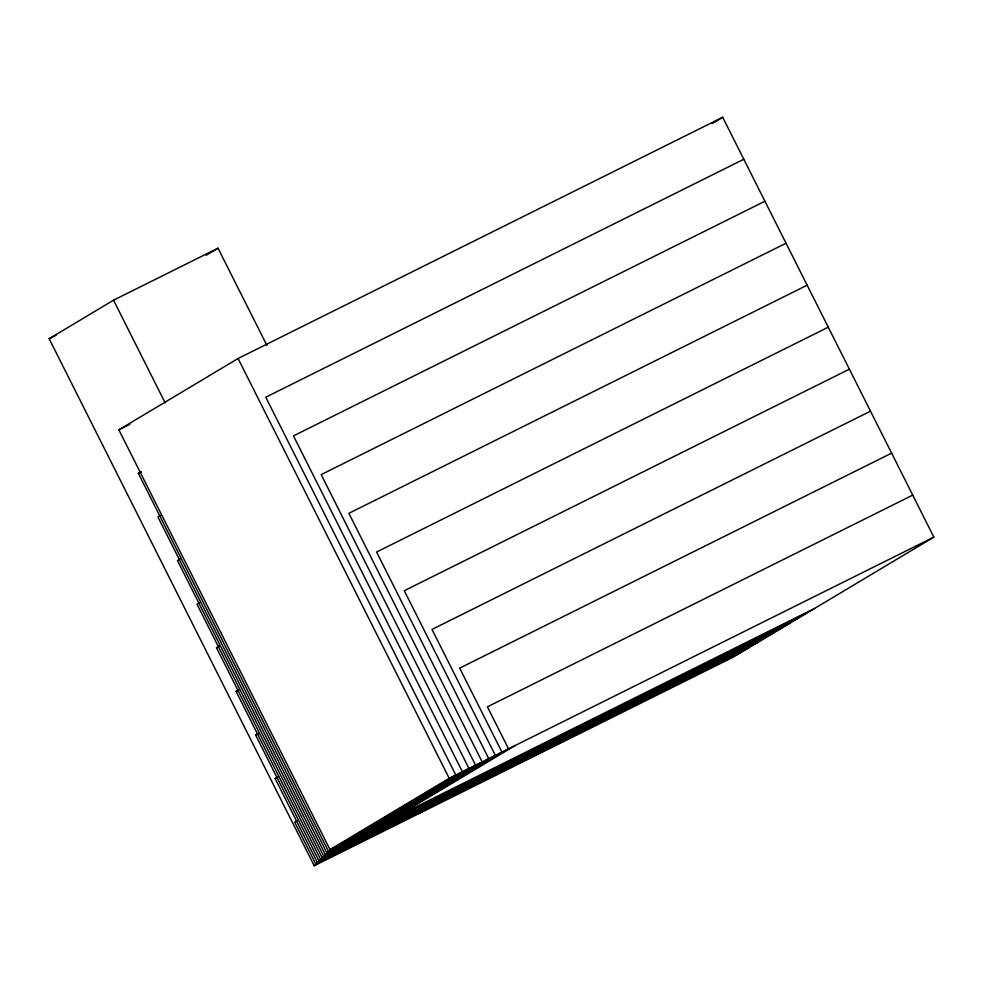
<?xml version="1.0" encoding="UTF-8"?>
<svg xmlns="http://www.w3.org/2000/svg" width="983" height="983" viewBox="0 0 983 983"><rect width="100%" height="100%" fill="white"/><g stroke="black" fill="none" stroke-linecap="round" stroke-linejoin="round"><path stroke-width="1.47" d="M814.637 608.428L330.018 849.644L118.857 429.817L238.07 358.5L722.689 117.272L933.85 537.111L732.949 657.295L314.204 865.728L49.15 338.717L113.537 300.196L218.017 248.195L266.909 345.377M206.197 255.261L218.017 248.195M712.22 123.539L722.689 117.272M806.478 613.318L328.433 851.253L138.394 473.401L141.024 471.828M160.561 515.424L157.931 516.997L326.86 852.863L798.307 618.196M180.073 559.02L177.468 560.593L325.275 854.473L790.135 623.087M199.623 602.616L197.005 604.176L323.69 856.082L781.964 627.977M773.793 632.855L322.117 857.692L216.53 647.772L219.16 646.2M765.622 637.746L320.532 859.289L236.067 691.356L238.697 689.783M757.463 642.636L318.947 860.899L255.605 734.952L258.234 733.379M749.292 647.527L317.374 862.509L275.142 778.548L277.759 776.975M297.296 820.572L294.679 822.132L315.789 864.118L741.121 652.405M330.018 849.644L449.219 778.327L933.85 537.111M328.433 851.253L455.817 775.046L265.779 397.206L743.812 159.258M326.86 852.863L462.403 771.778L293.475 435.899L764.921 201.245M325.275 854.473L468.989 768.497L321.183 474.605L786.044 243.231M323.69 856.082L475.575 765.216L348.879 513.31L807.154 285.205M322.117 857.692L482.161 761.936L376.587 552.016L828.276 327.192M320.532 859.289L488.748 758.655L404.296 590.722L849.386 369.178M318.947 860.899L495.346 755.374L431.992 629.427L870.508 411.164M317.374 862.509L501.932 752.093L459.7 668.133L891.618 453.138M315.789 864.118L508.518 748.813L487.408 706.838L912.74 495.125M314.204 865.728L515.104 745.544M418.697 813.715L483.083 775.194M49.15 338.717L56.019 335.289M118.857 429.817L129.842 424.349M138.394 473.401L141.147 472.037M216.53 647.772L219.283 646.409M236.067 691.356L238.82 689.992M255.605 734.952L258.357 733.588M275.142 778.548L277.882 777.172M238.07 358.5L449.219 778.327M113.537 300.196L165.169 402.858"/></g></svg>
